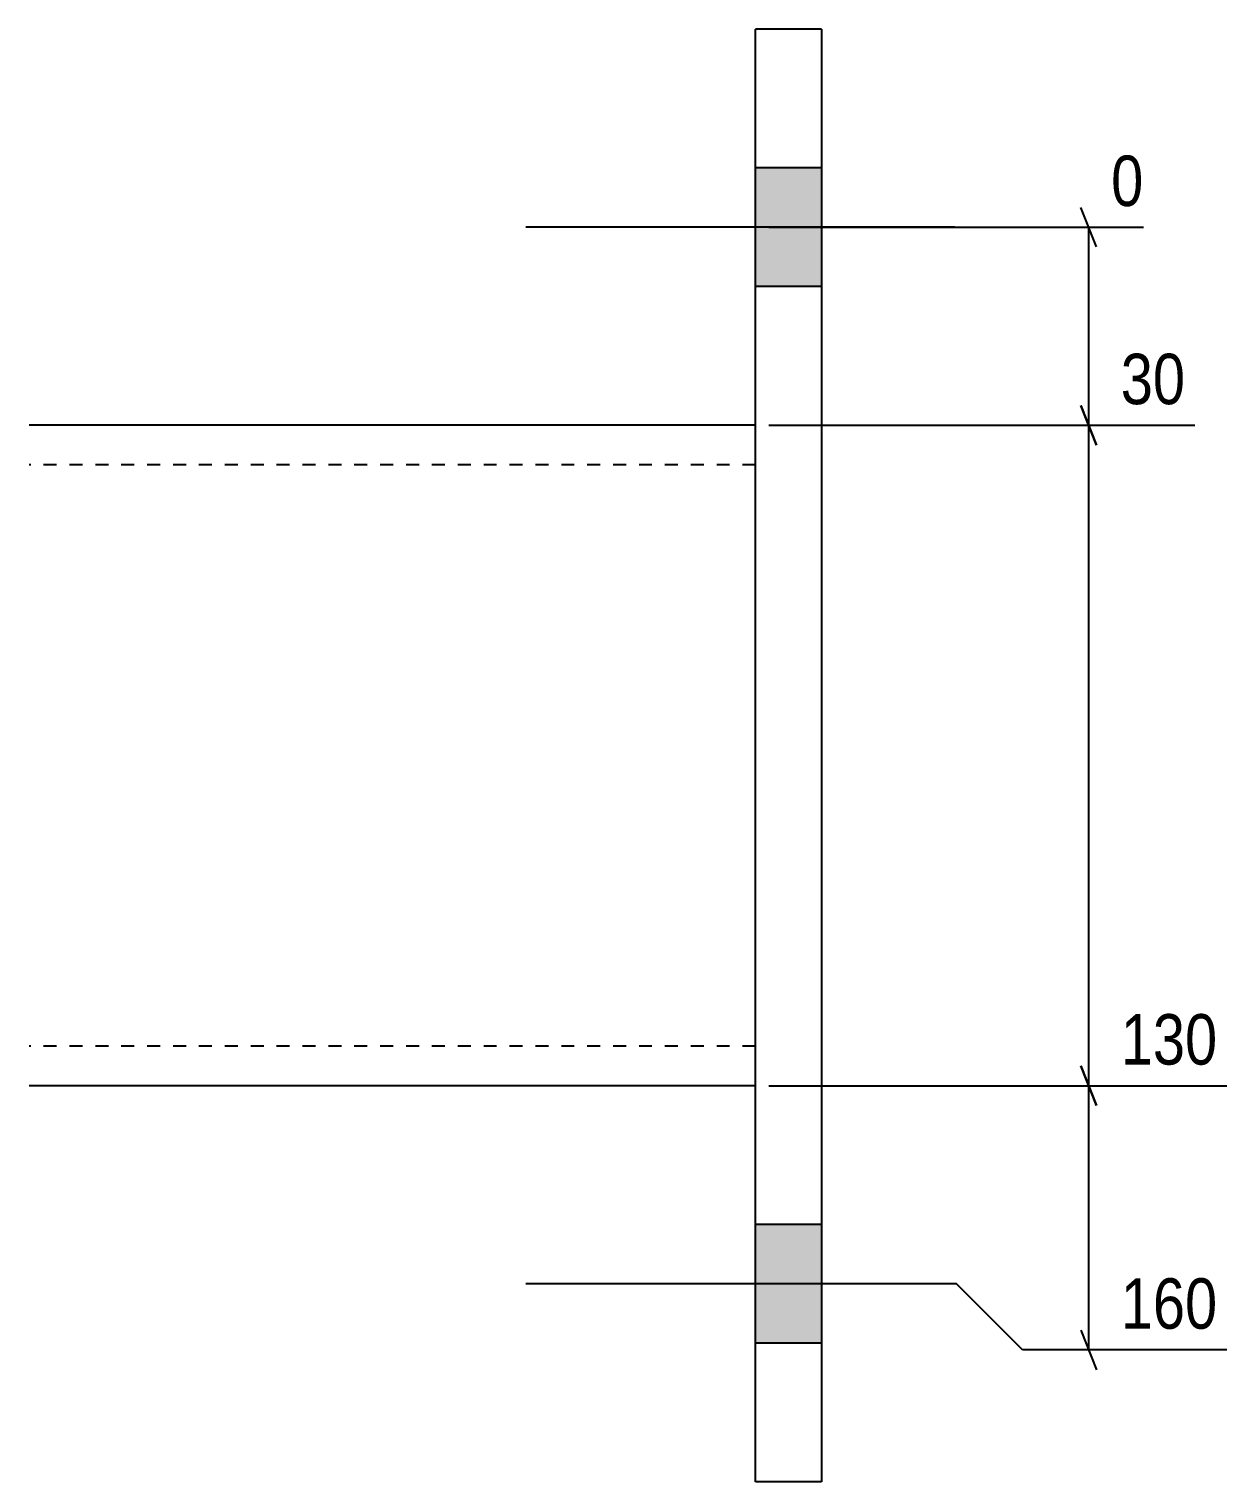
# Model space of a CAD drawing. Header units: millimetres. Extents: x 12 to 22632, y 5 to 856.
# Drawn here: x 14582.3 to 14763.8, y 4.8 to 224.8 of the extents above; entities that cross this region are included whole.
import ezdxf

# ---------------------------------------------------------------- set-up
doc = ezdxf.new("R2010")
doc.units = ezdxf.units.MM
doc.linetypes.add('DXK_LINE_DOT2', pattern=[3.9198, 1.9599, -1.9599])
doc.layers.add('MÅLSÆTNING', color=7, linetype='Continuous')
doc.layers.add('STÅL', color=7, linetype='Continuous')
doc.styles.add('Arial Narrow', font='ARIALN.TTF', dxfattribs={"height": 0.2})

msp = doc.modelspace()

# ---------------------------------------------------------------- hatches: boundary and pattern name
at = {"layer": 'STÅL', "linetype": 'Continuous'}
for points in [[(14692.27, 203.8), (14692.27, 185.8), (14702.27, 185.8), (14702.27, 203.8)], [(14692.27, 203.8), (14692.27, 185.8), (14702.27, 185.8), (14702.27, 203.8)], [(14692.27, 43.8), (14692.27, 25.8), (14702.27, 25.8), (14702.27, 43.8)], [(14692.27, 43.8), (14692.27, 25.8), (14702.27, 25.8), (14702.27, 43.8)]]:
    msp.add_hatch(color=96, dxfattribs=at).paths.add_polyline_path(points)

# ---------------------------------------------------------------- linework, layer by layer
at = {"layer": 'MÅLSÆTNING', "color": 7, "linetype": 'Continuous'}
for p, q in [((14743.92, 191.8), (14741.52, 197.8)), ((14694.27, 194.8), (14751, 194.8)), ((14742.72, 164.8), (14742.72, 194.8)), ((14741.52, 167.8), (14743.92, 161.8)), ((14743.92, 161.8), (14741.52, 167.8)), ((14694.27, 164.8), (14758.79, 164.8)), ((14694.27, 164.8), (14758.79, 164.8)), ((14742.72, 64.8), (14742.72, 164.8)), ((14741.52, 67.8), (14743.92, 61.8)), ((14743.92, 61.8), (14741.52, 67.8)), ((14694.27, 64.8), (14763.66, 64.8)), ((14694.27, 64.8), (14763.66, 64.8)), ((14742.72, 24.8), (14742.72, 64.8)), ((14722.72, 34.8), (14694.27, 34.8)), ((14732.72, 24.8), (14722.72, 34.8)), ((14741.52, 27.8), (14743.92, 21.8)), ((14763.66, 24.8), (14732.72, 24.8))]:
    msp.add_line(p, q, dxfattribs=at)
at = {"layer": 'STÅL', "color": 2, "linetype": 'Continuous'}
for p, q in [((14692.27, 4.8), (14692.27, 224.8)), ((14702.27, 224.8), (14692.27, 224.8)), ((14702.27, 224.8), (14702.27, 4.8)), ((14692.27, 164.8), (14582.27, 164.8)), ((14692.27, 64.8), (14582.27, 64.8)), ((14702.27, 4.8), (14692.27, 4.8))]:
    msp.add_line(p, q, dxfattribs=at)
at = {"layer": 'STÅL', "color": 96, "linetype": 'Continuous'}
for p, q in [((14702.27, 203.8), (14692.27, 203.8)), ((14702.27, 203.8), (14692.27, 203.8)), ((14722.47, 194.8), (14657.47, 194.8)), ((14722.47, 194.8), (14657.47, 194.8)), ((14702.27, 185.8), (14692.27, 185.8)), ((14702.27, 185.8), (14692.27, 185.8)), ((14702.27, 43.8), (14692.27, 43.8)), ((14702.27, 43.8), (14692.27, 43.8)), ((14722.47, 34.8), (14657.47, 34.8)), ((14722.47, 34.8), (14657.47, 34.8)), ((14702.27, 25.8), (14692.27, 25.8)), ((14702.27, 25.8), (14692.27, 25.8))]:
    msp.add_line(p, q, dxfattribs=at)
at = {"layer": 'STÅL', "color": 7, "linetype": 'DXK_LINE_DOT2'}
for p, q in [((14692.27, 64.8), (14692.27, 164.8)), ((14692.27, 158.8), (14582.27, 158.8)), ((14692.27, 70.8), (14582.27, 70.8))]:
    msp.add_line(p, q, dxfattribs=at)

# ---------------------------------------------------------------- wipeouts: each hides what was drawn before it
at = {"color": 0, "linetype": 'Continuous'}
for points in [[(14758.93, 166.4), (14758.93, 177.6), (14745.98, 177.6), (14745.98, 166.4)], [(14763.81, 66.4), (14763.81, 77.6), (14745.98, 77.6), (14745.98, 66.4)], [(14763.81, 26.4), (14763.81, 37.6), (14745.98, 37.6), (14745.98, 26.4)]]:
    msp.add_wipeout(points, dxfattribs=at).dxf.layer = 'MÅLSÆTNING'

# ---------------------------------------------------------------- next in the draw order: texts
at = {"layer": 'MÅLSÆTNING', "color": 3, "linetype": 'Continuous', "style": 'Arial Narrow'}
for s, p in [('30', (14747.58, 168)), ('130', (14747.58, 68)), ('160', (14747.58, 28))]:
    msp.add_text(s, height=7.635, dxfattribs=at).set_placement(p)

# ---------------------------------------------------------------- next in the draw order: wipeouts: each hides what was drawn before it
at = {"color": 0, "linetype": 'Continuous'}
msp.add_wipeout([(14752.6, 196.4), (14752.6, 207.6), (14744.52, 207.6), (14744.52, 196.4)], dxfattribs=at).dxf.layer = 'MÅLSÆTNING'

# ---------------------------------------------------------------- next in the draw order: texts
at = {"layer": 'MÅLSÆTNING', "color": 3, "linetype": 'Continuous', "style": 'Arial Narrow'}
msp.add_text('0', height=7.64, dxfattribs=at).set_placement((14746.12, 198))

doc.saveas('drawing.dxf')
